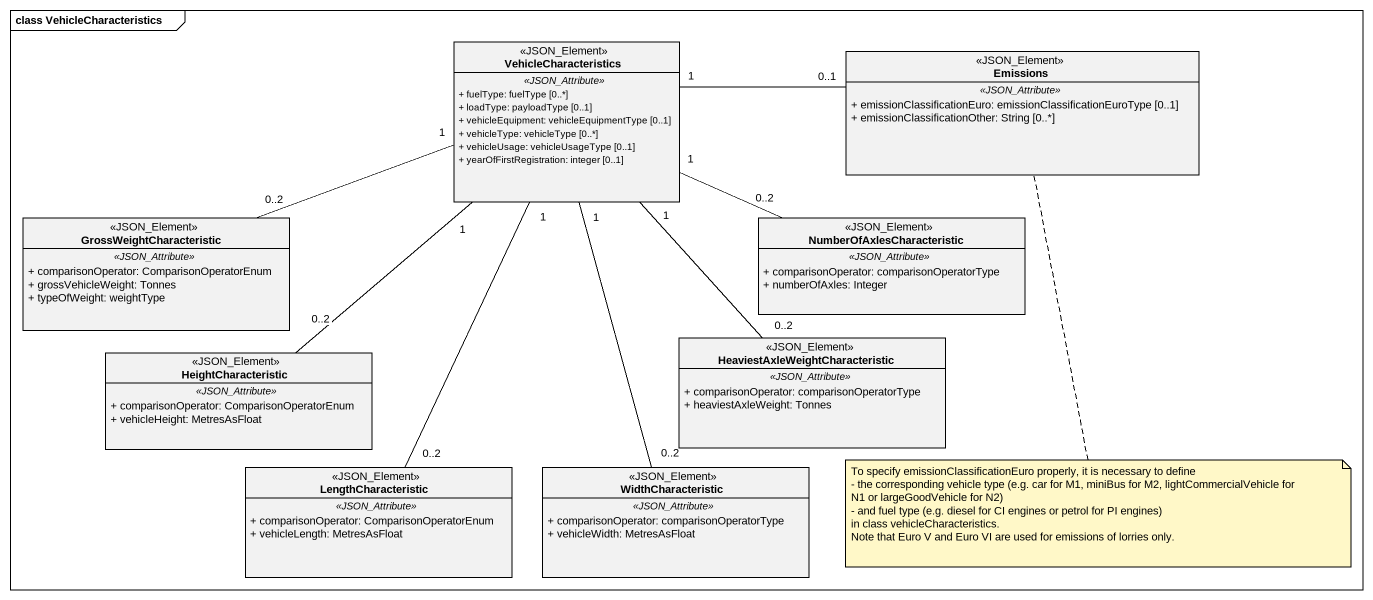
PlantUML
@startuml
mainframe class VehicleCharacteristics
hide circle
hide empty members
skinparam classAttributeIconSize 0
class VehicleCharacteristics <<JSON_Element>> {
  .. <<JSON_Attribute>> ..
  + fuelType: fuelType [0..*]
  + loadType: payloadType [0..1]
  + vehicleEquipment: vehicleEquipmentType [0..1]
  + vehicleType: vehicleType [0..*]
  + vehicleUsage: vehicleUsageType [0..1]
  + yearOfFirstRegistration: integer [0..1]
}
class Emissions <<JSON_Element>> {
  .. <<JSON_Attribute>> ..
  + emissionClassificationEuro: emissionClassificationEuroType [0..1]
  + emissionClassificationOther: String [0..*]
}
class GrossWeightCharacteristic <<JSON_Element>> {
  .. <<JSON_Attribute>> ..
  + comparisonOperator: ComparisonOperatorEnum
  + grossVehicleWeight: Tonnes
  + typeOfWeight: weightType
}
class NumberOfAxlesCharacteristic <<JSON_Element>> {
  .. <<JSON_Attribute>> ..
  + comparisonOperator: comparisonOperatorType
  + numberOfAxles: Integer
}
class HeightCharacteristic <<JSON_Element>> {
  .. <<JSON_Attribute>> ..
  + comparisonOperator: ComparisonOperatorEnum
  + vehicleHeight: MetresAsFloat
}
class "HeaviestAxleWeightCharacteristic" as HeaviestAxleWeightCharacteri <<JSON_Element>> {
  .. <<JSON_Attribute>> ..
  + comparisonOperator: comparisonOperatorType
  + heaviestAxleWeight: Tonnes
}
class LengthCharacteristic <<JSON_Element>> {
  .. <<JSON_Attribute>> ..
  + comparisonOperator: ComparisonOperatorEnum
  + vehicleLength: MetresAsFloat
}
class WidthCharacteristic <<JSON_Element>> {
  .. <<JSON_Attribute>> ..
  + comparisonOperator: comparisonOperatorType
  + vehicleWidth: MetresAsFloat
}
VehicleCharacteristics "1" -right- "0..1" Emissions
VehicleCharacteristics "1" -left- "0..2" GrossWeightCharacteristic
VehicleCharacteristics "1" -right- "0..2" NumberOfAxlesCharacteristic
VehicleCharacteristics "1" -- "0..2" HeaviestAxleWeightCharacteri
VehicleCharacteristics "1" -- "0..2" LengthCharacteristic
VehicleCharacteristics "1" -- "0..2" WidthCharacteristic
HeightCharacteristic "0..2" -up- "1" VehicleCharacteristics
note bottom of Emissions
  To specify emissionClassificationEuro properly, it is necessary to define
  - the corresponding vehicle type (e.g. car for M1, miniBus for M2, lightCommercialVehicle for N1 or largeGoodVehicle for N2)
  - and fuel type (e.g. diesel for CI engines or petrol for PI engines)
  in class vehicleCharacteristics.
  Note that Euro V and Euro VI are used for emissions of lorries only.
end note
@enduml
